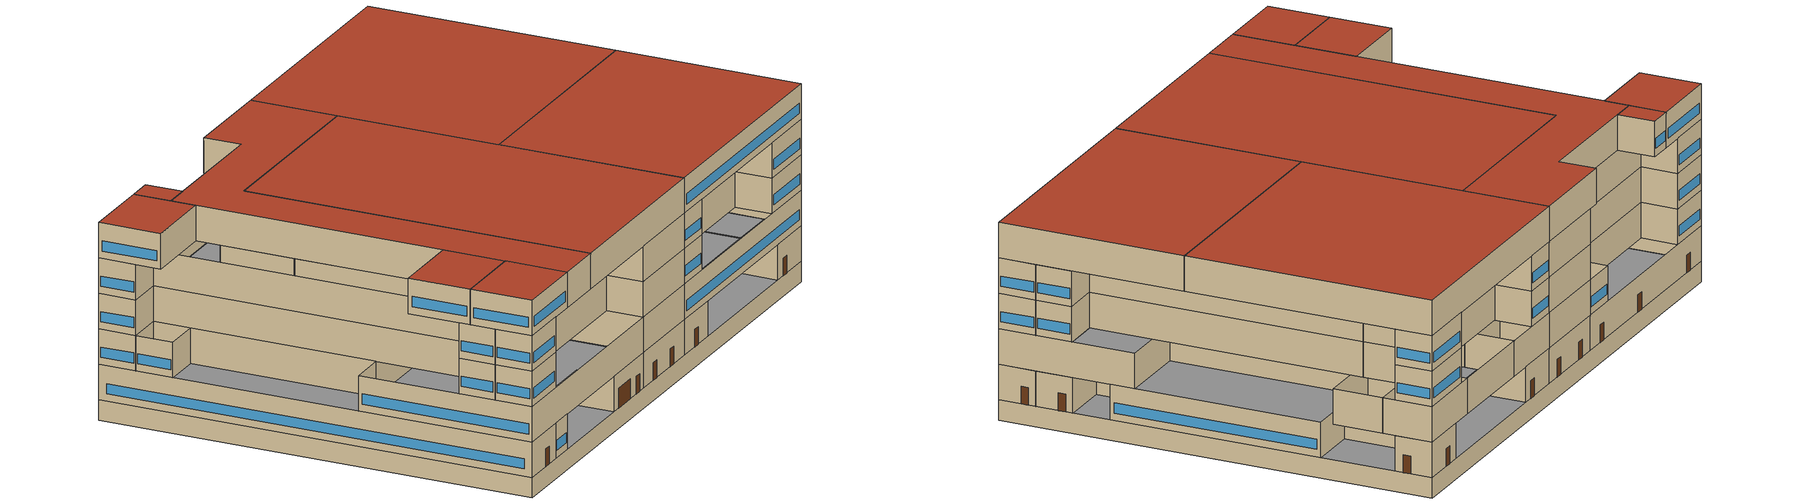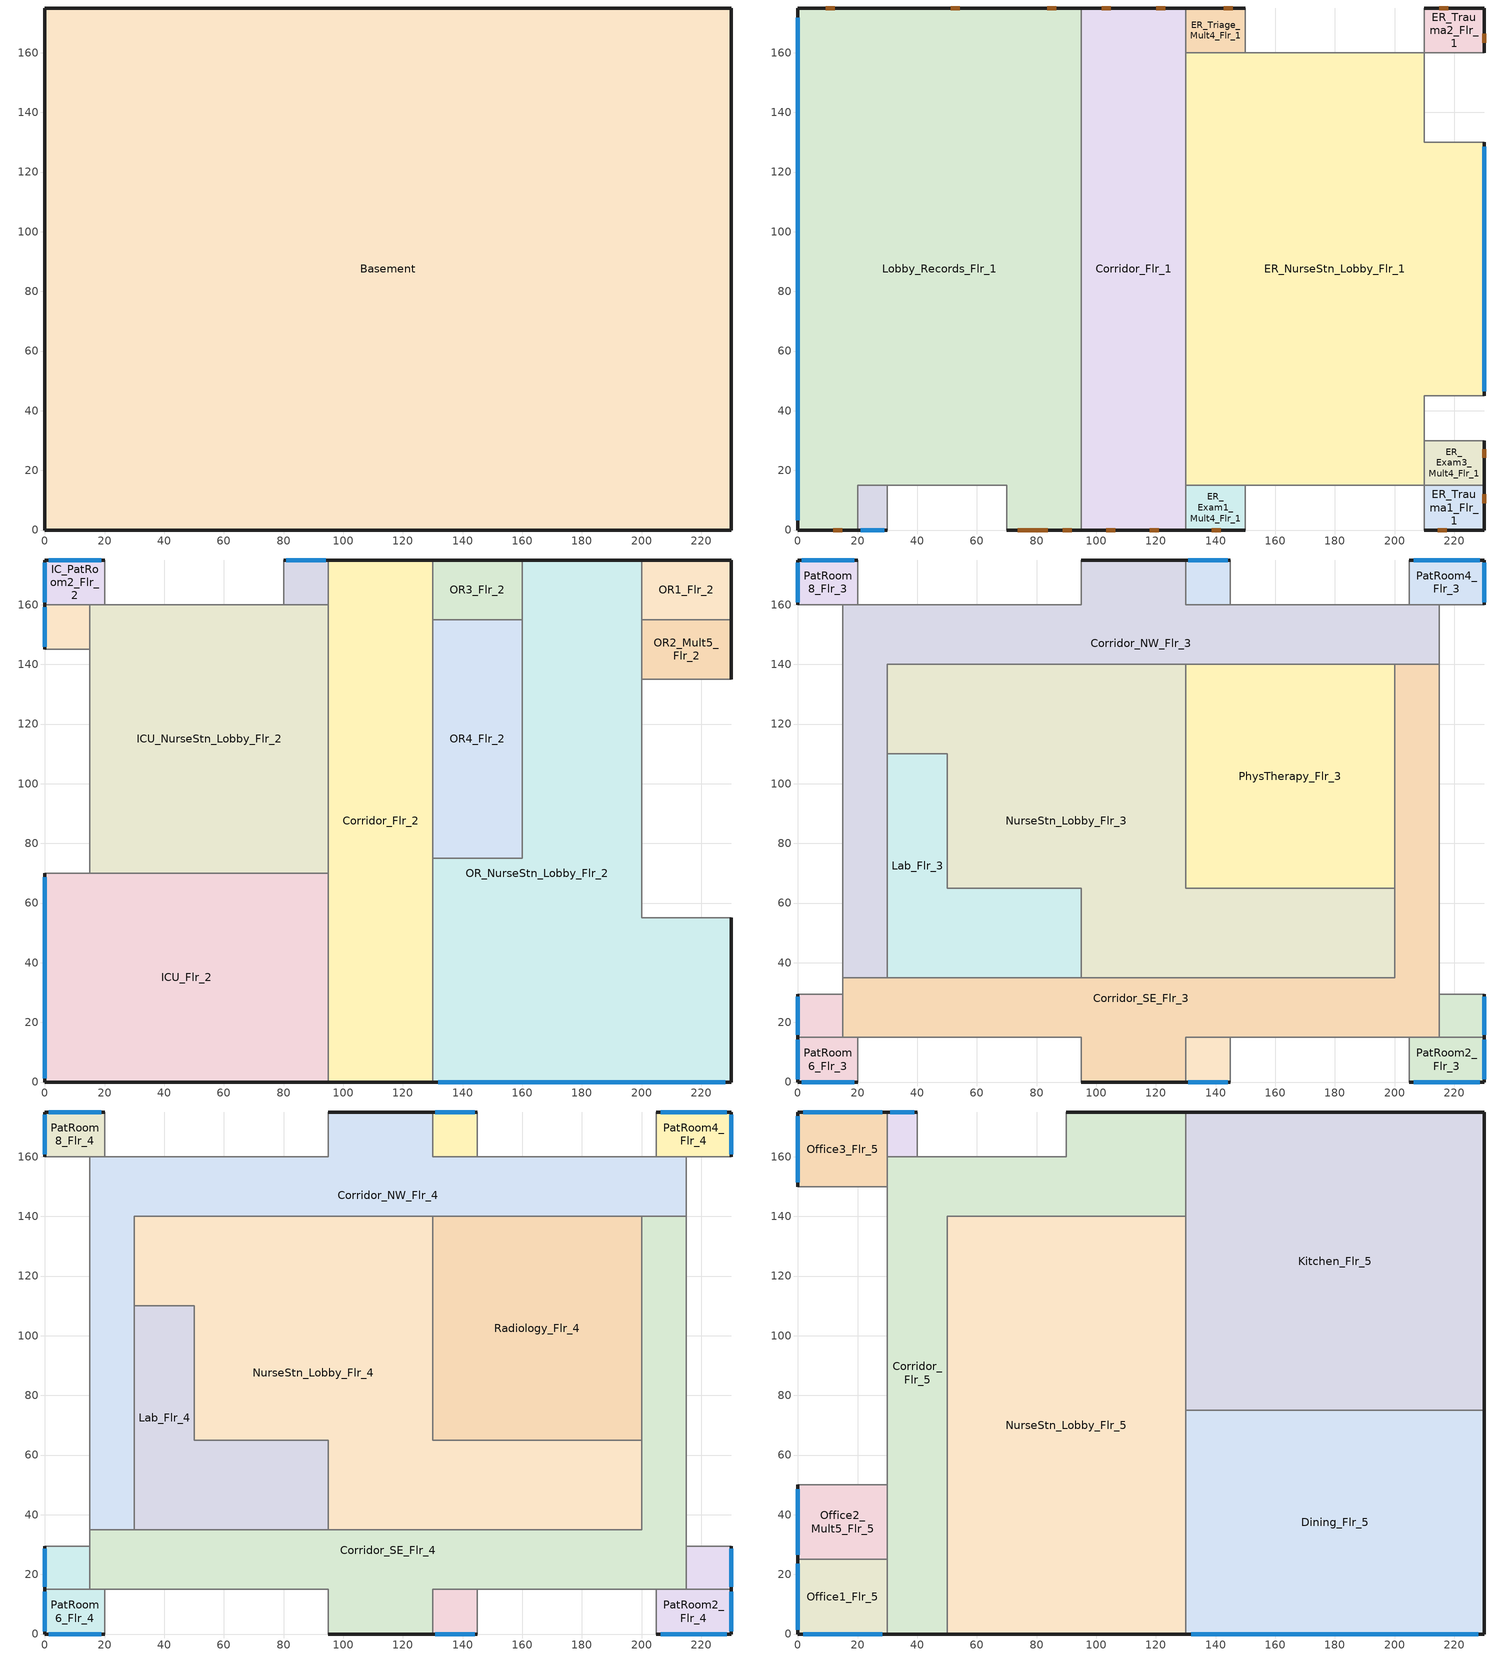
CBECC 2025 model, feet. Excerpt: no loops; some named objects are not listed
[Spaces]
Basement
 floor ground (Base_CZ12-SlabOnOrBelowGradeF073): 230,175 230,0 0,0 0,175 z-8
 wall ground (Base_CZ12-BelowGradeWallC114): 230,0 230,175 0,175 0,0 230,0 z-8:0
Lobby_Records_Flr_1
 floor inside (NACM_Interior Floor): 95,175 95,0 70.02,0 70.02,15 20,15 20,0 0,0 0,175 z0
 wall outside (Base_CZ12-NonresMetalFrameWallU055): 70.02,0 95,0 / 95,175 0,175 0,0 20,0 z0:14
 wall inside (NACM_Interior Wall): 20,0 20,15 70.02,15 70.02,0 z0:14
 wall to Corridor_Flr_1 (Air Wall): 95,0 95,50 95,175 z0:14
 window (Base_AllCZ_FixedWindowU34): 0,171.72 0,3.28 z3:7
 door (Swinging Door_con): 11.76,0 14.76,0 / 88.76,0 91.76,0 / 86.53,175 83.53,175 / 54.16,175 51.16,175 / 12.32,175 9.32,175 z0:7
 door (Overhead Door_con): 73.76,0 83.76,0 z0:8
ER_Trauma1_Flr_1
 floor inside (NACM_Interior Floor): 230,15 230,0 210,0 210,15 z0
 wall outside (Base_CZ12-NonresMetalFrameWallU055): 210,0 230,0 230,15 z0:14
 wall inside (NACM_Interior Wall): 230,15 210,15 210,0 z0:14
 door (Swinging Door_con): 230,9.05 230,12.05 / 214.5,0 217.5,0 z0:7
ER_Trauma2_Flr_1
 floor inside (NACM_Interior Floor): 230,175 230,160 210,160 210,175 z0
 wall outside (Base_CZ12-NonresMetalFrameWallU055): 230,160 230,175 210,175 z0:14
 wall inside (NACM_Interior Wall): 210,175 210,160 230,160 z0:14
 door (Swinging Door_con): 230,163.34 230,166.34 / 217.96,175 214.96,175 z0:7
Corridor_Flr_1
 floor inside (NACM_Interior Floor): 130,175 130,0 95,0 95,175 z0
 wall outside (Base_CZ12-NonresMetalFrameWallU055): 130,175 95,175 / 95,0 130,0 z0:14
 wall inside (NACM_Interior Wall): 130,0 130,175 z0:14
 door (Swinging Door_con): 123.13,175 120.13,175 / 104.87,175 101.87,175 / 103.33,0 106.33,0 / 117.96,0 120.96,0 z0:7
ER_NurseStn_Lobby_Flr_1
 floor inside (NACM_Interior Floor): 210,160 210,130 230,130 230,45 210,45 210,15 130,15 130,160 z0
 wall outside (Base_CZ12-NonresMetalFrameWallU055): 230,45 230,130 z0:14
 wall inside (NACM_Interior Wall): 230,130 210,130 210,160 130,160 130,15 210,15 210,45 230,45 z0:14
 window (Base_AllCZ_FixedWindowU34): 230,46.59 230,128.41 z3:7
ER_Exam1_Mult4_Flr_1
 floor inside (NACM_Interior Floor): 150,15 150,0 130,0 130,15 z0
 wall outside (Base_CZ12-NonresMetalFrameWallU055): 130,0 150,0 z0:14
 wall inside (NACM_Interior Wall): 150,0 150,15 130,15 130,0 z0:14
 door (Swinging Door_con): 138.74,0 141.74,0 z0:7
ER_Exam3_Mult4_Flr_1
 floor inside (NACM_Interior Floor): 230,30 230,15 210,15 210,30 z0
 wall outside (Base_CZ12-NonresMetalFrameWallU055): 230,15 230,30 z0:14
 wall inside (NACM_Interior Wall): 230,30 210,30 210,15 230,15 z0:14
 door (Swinging Door_con): 230,24.14 230,27.14 z0:7
ER_Triage_Mult4_Flr_1
 floor inside (NACM_Interior Floor): 150,175 150,160 130,160 130,175 z0
 wall outside (Base_CZ12-NonresMetalFrameWallU055): 150,175 130,175 z0:14
 wall inside (NACM_Interior Wall): 130,175 130,160 150,160 150,175 z0:14
 door (Swinging Door_con): 145.82,175 142.82,175 z0:7
Office1_Mult5_Flr_1
 floor inside (NACM_Interior Floor): 30,15 30,0 20,0 20,15 z0
 wall outside (Base_CZ12-NonresMetalFrameWallU055): 20,0 30,0 z0:14
 wall inside (NACM_Interior Wall): 30,0 30,15 20,15 20,0 z0:14
 window (Base_AllCZ_FixedWindowU34): 21.01,0 28.99,0 z3:7
OR1_Flr_2
 floor inside (NACM_Interior Floor): 230,175 230,155 200,155 200,175 z14
 wall outside (Base_CZ12-NonresMetalFrameWallU055): 230,155 230,175 200,175 z14:28.01
 wall inside (NACM_Interior Wall): 200,155 230,155 z14:28.01
 wall to OR_NurseStn_Lobby_Flr_2 (NACM_Interior Wall): 200,175 200,155 z14:28.01
OR3_Flr_2
 floor inside (NACM_Interior Floor): 160,175 160,155 130,155 130,175 z14
 wall outside (Base_CZ12-NonresMetalFrameWallU055): 160,175 130,175 z14:28.01
 wall to OR4_Flr_2 (NACM_Interior Wall): 160,155 130,155 z14:28.01
 wall to Corridor_Flr_2 (NACM_Interior Wall): 130,175 130,155 z14:28.01
 wall to OR_NurseStn_Lobby_Flr_2 (NACM_Interior Wall): 160,155 160,175 z14:28.01
OR4_Flr_2
 floor inside (NACM_Interior Floor): 160,155 160,75 130,75 130,155 z14
 wall to Corridor_Flr_2 (NACM_Interior Wall): 130,155 130,75 z14:28.01
 wall to OR_NurseStn_Lobby_Flr_2 (NACM_Interior Wall): 130,75 160,75 160,155 z14:28.01
ICU_Flr_2
 floor inside (NACM_Interior Floor): 95,70.02 95,0 0,0 0,70.02 z14
 wall outside (Base_CZ12-NonresMetalFrameWallU055): 0,70.02 0,0 95,0 z14:28.01
 wall inside (NACM_Interior Wall): 15,70.02 0,70.02 z14:28.01
 wall to Corridor_Flr_2 (NACM_Interior Wall): 95,0 95,70.02 z14:28.01
 wall to ICU_NurseStn_Lobby_Flr_2 (NACM_Interior Wall): 95,70.02 15,70.02 z14:28.01
 window (Base_AllCZ_FixedWindowU34): 0,68.69 0,1.31 z17:21
IC_PatRoom2_Flr_2
 floor inside (NACM_Interior Floor): 20,175 20,160 0,160 0,175 z14
 wall outside (Base_CZ12-NonresMetalFrameWallU055): 20,175 0,175 0,160 z14:28.01
 wall inside (NACM_Interior Wall): 0,160 20,160 20,175 z14:28.01
 window (Base_AllCZ_FixedWindowU34): 18.8,175 1.2,175 / 0,174.1 0,160.9 z17:21
Corridor_Flr_2
 floor inside (NACM_Interior Floor): 130,175 130,0 95,0 95,175 z14
 wall outside (Base_CZ12-NonresMetalFrameWallU055): 130,175 95,175 / 95,0 130,0 z14:28.01
 wall to OR_NurseStn_Lobby_Flr_2 (Air Wall): 130,0 130,75 z14:28.01
 wall inside (NACM_Interior Wall): 95,175 95,160 z14:28.01
 wall to ICU_NurseStn_Lobby_Flr_2 (Air Wall): 95,160 95,70.02 z14:28.01
OR_NurseStn_Lobby_Flr_2
 floor inside (NACM_Interior Floor): 200,175 200,55 230,55 230,0 130,0 130,75 160,75 160,175 z14
 wall outside (Base_CZ12-NonresMetalFrameWallU055): 200,175 160,175 / 130,0 230,0 230,55 z14:28.01
 wall inside (NACM_Interior Wall): 230,55 200,55 200,155 z14:28.01
 window (Base_AllCZ_FixedWindowU34): 131.87,0 228.13,0 z17:21
ICU_NurseStn_Lobby_Flr_2
 floor inside (NACM_Interior Floor): 95,160 95,70.02 15,70.02 15,160 z14
 wall inside (NACM_Interior Wall): 95,160 15,160 15,70.02 z14:28.01
OR2_Mult5_Flr_2
 floor inside (NACM_Interior Floor): 230,155 230,135 200,135 200,155 z14
 wall outside (Base_CZ12-NonresMetalFrameWallU055): 230,135 230,155 z14:28.01
 wall inside (NACM_Interior Wall): 230,155 200,155 200,135 230,135 z14:28.01
IC_PatRoom1_Mult5_Flr_2
 floor inside (NACM_Interior Floor): 95,175 95,160 80,160 80,175 z14
 wall outside (Base_CZ12-NonresMetalFrameWallU055): 95,175 80,175 z14:28.01
 wall inside (NACM_Interior Wall): 80,175 80,160 95,160 95,175 z14:28.01
 window (Base_AllCZ_FixedWindowU34): 94.1,175 80.9,175 z17:21
IC_PatRoom3_Mult6_Flr_2
 floor inside (NACM_Interior Floor): 15,160 15,145 0,145 0,160 z14
 wall outside (Base_CZ12-NonresMetalFrameWallU055): 0,160 0,145 z14:28.01
 wall inside (NACM_Interior Wall): 0,145 15,145 15,160 0,160 z14:28.01
 window (Base_AllCZ_FixedWindowU34): 0,159.1 0,145.9 z17:21
PatRoom2_Flr_3
 floor inside (NACM_Interior Floor): 230,15 230,0 205,0 205,15 z28.01
 wall outside (Base_CZ12-NonresMetalFrameWallU055): 205,0 230,0 230,15 z28.01:42.01
 wall inside (NACM_Interior Wall): 230,15 205,15 205,0 z28.01:42.01
 window (Base_AllCZ_FixedWindowU34): 230,0.9 230,14.1 / 206.5,0 228.5,0 z31:35
PatRoom4_Flr_3
 floor inside (NACM_Interior Floor): 230,175 230,160 205,160 205,175 z28.01
 wall outside (Base_CZ12-NonresMetalFrameWallU055): 230,160 230,175 205,175 z28.01:42.01
 wall inside (NACM_Interior Wall): 205,175 205,160 230,160 z28.01:42.01
 window (Base_AllCZ_FixedWindowU34): 230,160.9 230,174.1 / 228.5,175 206.5,175 z31:35
PatRoom6_Flr_3
 floor inside (NACM_Interior Floor): 20,15 20,0 0,0 0,15 z28.01
 wall outside (Base_CZ12-NonresMetalFrameWallU055): 0,15 0,0 20,0 z28.01:42.01
 wall inside (NACM_Interior Wall): 20,0 20,15 0,15 z28.01:42.01
 window (Base_AllCZ_FixedWindowU34): 1.2,0 18.8,0 / 0,14.1 0,0.9 z31:35
PatRoom8_Flr_3
 floor inside (NACM_Interior Floor): 20,175 20,160 0,160 0,175 z28.01
 wall outside (Base_CZ12-NonresMetalFrameWallU055): 20,175 0,175 0,160 z28.01:42.01
 wall inside (NACM_Interior Wall): 0,160 20,160 20,175 z28.01:42.01
 window (Base_AllCZ_FixedWindowU34): 18.8,175 1.2,175 / 0,174.1 0,160.9 z31:35
PhysTherapy_Flr_3
 floor inside (NACM_Interior Floor): 200,140 200,65 130,65 130,140 z28.01
 wall to Corridor_NW_Flr_3 (NACM_Interior Wall): 200,140 130,140 z28.01:42.01
 wall to Corridor_SE_Flr_3 (NACM_Interior Wall): 200,65 200,140 z28.01:42.01
 wall to NurseStn_Lobby_Flr_3 (NACM_Interior Wall): 130,140 130,65 200,65 z28.01:42.01
Lab_Flr_3
 floor inside (NACM_Interior Floor): 50,110 50,65 95,65 95,35 30,35 30,110 z28.01
 wall to NurseStn_Lobby_Flr_3 (NACM_Interior Wall): 95,35 95,65 50,65 50,110 30,110 z28.01:42.01
 wall to Corridor_SE_Flr_3 (NACM_Interior Wall): 30,35 95,35 z28.01:42.01
 wall to Corridor_NW_Flr_3 (NACM_Interior Wall): 30,110.18 30,35 z28.01:42.01
NurseStn_Lobby_Flr_3
 floor inside (NACM_Interior Floor): 130,140 130,65 200,65 200,35 95,35 95,65 50,65 50,110 30,110 30,140 z28.01
 wall to Corridor_NW_Flr_3 (Air Wall): 130,140 30,140 30,110.18 z28.01:42.01
 wall to Corridor_SE_Flr_3 (Air Wall): 95,35 200,35 200,65 z28.01:42.01
Corridor_SE_Flr_3
 floor inside (NACM_Interior Floor): 215,140 215,15 130,15 130,0 95,0 95,15 15,15 15,35 200,35 200,140 z28.01
 wall outside (Base_CZ12-NonresMetalFrameWallU055): 95,0 130,0 z28.01:42.01
 wall to Corridor_NW_Flr_3 (Air Wall): 215,140 200,140 / 30,35 15,35 z28.01:42.01
 wall inside (NACM_Interior Wall): 130,0 130,15 215,15 215,140 / 15,35 15,15 95,15 95,0 z28.01:42.01
Corridor_NW_Flr_3
 floor inside (NACM_Interior Floor): 130,175 130,160 215,160 215,140 30,140 30,35 15,35 15,160 95,160 95,175 z28.01
 wall outside (Base_CZ12-NonresMetalFrameWallU055): 130,175 95,175 z28.01:42.01
 wall inside (NACM_Interior Wall): 95,175 95,160 15,160 15,35 / 215,140 215,160 130,160 130,175 z28.01:42.01
PatRoom1_Mult10_Flr_3
 floor inside (NACM_Interior Floor): 145,15 145,0 130,0 130,15 z28.01
 wall outside (Base_CZ12-NonresMetalFrameWallU055): 130,0 145,0 z28.01:42.01
 wall inside (NACM_Interior Wall): 145,0 145,15 130,15 130,0 z28.01:42.01
 window (Base_AllCZ_FixedWindowU34): 130.9,0 144.1,0 z31:35
PatRoom3_Mult10_Flr_3
 floor inside (NACM_Interior Floor): 230,29.5 230,15 215,15 215,29.5 z28.01
 wall outside (Base_CZ12-NonresMetalFrameWallU055): 230,15 230,29.5 z28.01:42.01
 wall inside (NACM_Interior Wall): 230,29.5 215,29.5 215,15 230,15 z28.01:42.01
 window (Base_AllCZ_FixedWindowU34): 230,15.87 230,28.63 z31:35
PatRoom5_Mult10_Flr_3
 floor inside (NACM_Interior Floor): 145,175 145,160 130,160 130,175 z28.01
 wall outside (Base_CZ12-NonresMetalFrameWallU055): 145,175 130,175 z28.01:42.01
 wall inside (NACM_Interior Wall): 130,175 130,160 145,160 145,175 z28.01:42.01
 window (Base_AllCZ_FixedWindowU34): 144.1,175 130.9,175 z31:35
PatRoom7_Mult10_Flr_3
 floor inside (NACM_Interior Floor): 15,29.5 15,15 0,15 0,29.5 z28.01
 wall outside (Base_CZ12-NonresMetalFrameWallU055): 0,29.5 0,15 z28.01:42.01
 wall inside (NACM_Interior Wall): 0,15 15,15 15,29.5 0,29.5 z28.01:42.01
 window (Base_AllCZ_FixedWindowU34): 0,28.63 0,15.87 z31:35
PatRoom2_Flr_4
 floor inside (NACM_Interior Floor): 230,15 230,0 205,0 205,15 z42.01
 wall outside (Base_CZ12-NonresMetalFrameWallU055): 205,0 230,0 230,15 z42.01:56.01
 wall inside (NACM_Interior Wall): 230,15 205,15 205,0 z42.01:56.01
 window (Base_AllCZ_FixedWindowU34): 230,0.9 230,14.1 / 206.5,0 228.5,0 z45:49
PatRoom4_Flr_4
 floor inside (NACM_Interior Floor): 230,175 230,160 205,160 205,175 z42.01
 wall outside (Base_CZ12-NonresMetalFrameWallU055): 230,160 230,175 205,175 z42.01:56.01
 wall inside (NACM_Interior Wall): 205,175 205,160 230,160 z42.01:56.01
 window (Base_AllCZ_FixedWindowU34): 230,160.9 230,174.1 / 228.5,175 206.5,175 z45:49
PatRoom6_Flr_4
 floor inside (NACM_Interior Floor): 20,15 20,0 0,0 0,15 z42.01
 wall outside (Base_CZ12-NonresMetalFrameWallU055): 0,15 0,0 20,0 z42.01:56.01
 wall inside (NACM_Interior Wall): 20,0 20,15 0,15 z42.01:56.01
 window (Base_AllCZ_FixedWindowU34): 1.2,0 18.8,0 / 0,14.1 0,0.9 z45:49
PatRoom8_Flr_4
 floor inside (NACM_Interior Floor): 20,175 20,160 0,160 0,175 z42.01
 wall outside (Base_CZ12-NonresMetalFrameWallU055): 20,175 0,175 0,160 z42.01:56.01
 wall inside (NACM_Interior Wall): 0,160 20,160 20,175 z42.01:56.01
 window (Base_AllCZ_FixedWindowU34): 18.8,175 1.2,175 / 0,174.1 0,160.9 z45:49
Radiology_Flr_4
 floor inside (NACM_Interior Floor): 200,140 200,65 130,65 130,140 z42.01
 wall to Corridor_NW_Flr_4 (NACM_Interior Wall): 200,140 130,140 z42.01:56.01
 wall to Corridor_SE_Flr_4 (NACM_Interior Wall): 200,65 200,140 z42.01:56.01
 wall to NurseStn_Lobby_Flr_4 (NACM_Interior Wall): 130,140 130,65 200,65 z42.01:56.01
Lab_Flr_4
 floor inside (NACM_Interior Floor): 50,110 50,65 95,65 95,35 30,35 30,110 z42.01
 wall to NurseStn_Lobby_Flr_4 (NACM_Interior Wall): 95,35 95,65 50,65 50,110 30,110 z42.01:56.01
 wall to Corridor_SE_Flr_4 (NACM_Interior Wall): 30,35 95,35 z42.01:56.01
 wall to Corridor_NW_Flr_4 (NACM_Interior Wall): 30,110.18 30,35 z42.01:56.01
NurseStn_Lobby_Flr_4
 floor inside (NACM_Interior Floor): 130,140 130,65 200,65 200,35 95,35 95,65 50,65 50,110 30,110 30,140 z42.01
 wall to Corridor_NW_Flr_4 (Air Wall): 130,140 30,140 30,110.18 z42.01:56.01
 wall to Corridor_SE_Flr_4 (Air Wall): 95,35 200,35 200,65 z42.01:56.01
Corridor_SE_Flr_4
 floor inside (NACM_Interior Floor): 215,140 215,15 130,15 130,0 95,0 95,15 15,15 15,35 200,35 200,140 z42.01
 wall outside (Base_CZ12-NonresMetalFrameWallU055): 95,0 130,0 z42.01:56.01
 wall to Corridor_NW_Flr_4 (Air Wall): 215,140 200,140 / 30,35 15,35 z42.01:56.01
 wall inside (NACM_Interior Wall): 130,0 130,15 215,15 215,140 / 15,35 15,15 95,15 95,0 z42.01:56.01
Corridor_NW_Flr_4
 floor inside (NACM_Interior Floor): 130,175 130,160 215,160 215,140 30,140 30,35 15,35 15,160 95,160 95,175 z42.01
 wall outside (Base_CZ12-NonresMetalFrameWallU055): 130,175 95,175 z42.01:56.01
 wall inside (NACM_Interior Wall): 95,175 95,160 15,160 15,35 / 215,140 215,160 130,160 130,175 z42.01:56.01
PatRoom1_Mult10_Flr_4
 floor inside (NACM_Interior Floor): 145,15 145,0 130,0 130,15 z42.01
 wall outside (Base_CZ12-NonresMetalFrameWallU055): 130,0 145,0 z42.01:56.01
 wall inside (NACM_Interior Wall): 145,0 145,15 130,15 130,0 z42.01:56.01
 window (Base_AllCZ_FixedWindowU34): 130.9,0 144.1,0 z45:49
PatRoom3_Mult10_Flr_4
 floor inside (NACM_Interior Floor): 230,29.5 230,15 215,15 215,29.5 z42.01
 wall outside (Base_CZ12-NonresMetalFrameWallU055): 230,15 230,29.5 z42.01:56.01
 wall inside (NACM_Interior Wall): 230,29.5 215,29.5 215,15 230,15 z42.01:56.01
 window (Base_AllCZ_FixedWindowU34): 230,15.87 230,28.63 z45:49
PatRoom5_Mult10_Flr_4
 floor inside (NACM_Interior Floor): 145,175 145,160 130,160 130,175 z42.01
 wall outside (Base_CZ12-NonresMetalFrameWallU055): 145,175 130,175 z42.01:56.01
 wall inside (NACM_Interior Wall): 130,175 130,160 145,160 145,175 z42.01:56.01
 window (Base_AllCZ_FixedWindowU34): 144.1,175 130.9,175 z45:49
PatRoom7_Mult10_Flr_4
 floor inside (NACM_Interior Floor): 15,29.5 15,15 0,15 0,29.5 z42.01
 wall outside (Base_CZ12-NonresMetalFrameWallU055): 0,29.5 0,15 z42.01:56.01
 wall inside (NACM_Interior Wall): 0,15 15,15 15,29.5 0,29.5 z42.01:56.01
 window (Base_AllCZ_FixedWindowU34): 0,28.63 0,15.87 z45:49
Office1_Flr_5
 floor inside (NACM_Interior Floor): 30,25.01 30,0 0,0 0,25.01 z56.01
 wall outside (Base_CZ12-NonresMetalFrameWallU055): 0,25.01 0,0 30,0 z56.01:70.02
 wall inside (NACM_Interior Wall): 30,0 30,25.01 0,25.01 z56.01:70.02
 window (Base_AllCZ_FixedWindowU34): 1.8,0 28.2,0 / 0,23.5 0,1.5 z59:63
 roof outside (Base_CZ12-FlatNonresWoodFramingAndOtherRoofU034): 30,0 30,25.01 0,25.01 0,0 z70.02
Office3_Flr_5
 floor inside (NACM_Interior Floor): 30,175 30,150 0,150 0,175 z56.01
 wall outside (Base_CZ12-NonresMetalFrameWallU055): 30,175 0,175 0,150 z56.01:70.02
 wall inside (NACM_Interior Wall): 0,150 30,150 30,175 z56.01:70.02
 window (Base_AllCZ_FixedWindowU34): 28.2,175 1.8,175 / 0,173.5 0,151.5 z59:63
 roof outside (Base_CZ12-FlatNonresWoodFramingAndOtherRoofU034): 30,150 30,175 0,175 0,150 z70.02
Kitchen_Flr_5
 floor inside (NACM_Interior Floor): 230,175 230,75 130,75 130,175 z56.01
 wall outside (Base_CZ12-NonresMetalFrameWallU055): 230,75 230,175 130,175 z56.01:70.02
 wall to NurseStn_Lobby_Flr_5 (NACM_Interior Wall): 130,140 130,75 z56.01:70.02
 wall to Corridor_Flr_5 (NACM_Interior Wall): 130,175 130,140 z56.01:70.02
 wall to Dining_Flr_5 (NACM_Interior Wall): 130,75 230,75 z56.01:70.02
 roof outside (Base_CZ12-FlatNonresWoodFramingAndOtherRoofU034): 230,75 230,175 130,175 130,75 z70.02
NurseStn_Lobby_Flr_5
 floor inside (NACM_Interior Floor): 130,140 130,0 50,0 50,140 z56.01
 wall outside (Base_CZ12-NonresMetalFrameWallU055): 50,0 130,0 z56.01:70.02
 wall to Dining_Flr_5 (NACM_Interior Wall): 130,0 130,75 z56.01:70.02
 wall to Corridor_Flr_5 (NACM_Interior Wall): 50,140 50,0 z56.01:70.02
 wall to Corridor_Flr_5 (Air Wall): 130,140 50,140 z56.01:70.02
 roof outside (Base_CZ12-FlatNonresWoodFramingAndOtherRoofU034): 130,0 130,140 50,140 50,0 z70.02
Corridor_Flr_5
 floor inside (NACM_Interior Floor): 130,175 130,140 50,140 50,0 30,0 30,160 90,160 90,175 z56.01
 wall outside (Base_CZ12-NonresMetalFrameWallU055): 130,175 90,175 / 30,0 50,0 z56.01:70.02
 wall inside (NACM_Interior Wall): 90,175 90,160 30,160 30,0 z56.01:70.02
 roof outside (Base_CZ12-FlatNonresWoodFramingAndOtherRoofU034): 50,0 50,140 130,140 130,175 90,175 90,160 30,160 30,0 z70.02
Dining_Flr_5
 floor inside (NACM_Interior Floor): 230,75 230,0 130,0 130,75 z56.01
 wall outside (Base_CZ12-NonresMetalFrameWallU055): 130,0 230,0 230,75 z56.01:70.02
 window (Base_AllCZ_FixedWindowU34): 131.87,0 228.13,0 z59:63
 roof outside (Base_CZ12-FlatNonresWoodFramingAndOtherRoofU034): 230,0 230,75 130,75 130,0 z70.02
Office2_Mult5_Flr_5
 floor inside (NACM_Interior Floor): 30,50 30,25 0,25 0,50 z56.01
 wall outside (Base_CZ12-NonresMetalFrameWallU055): 0,50 0,25.01 z56.01:70.02
 wall inside (NACM_Interior Wall): 0,25.01 30,25.01 30,50 0,50 z56.01:70.02
 window (Base_AllCZ_FixedWindowU34): 0,48.5 0,26.5 z59:63
 roof outside (Base_CZ12-FlatNonresWoodFramingAndOtherRoofU034): 30,25 30,50 0,50 0,25 z70.02
Office4_Mult6_Flr_5
 floor inside (NACM_Interior Floor): 40,175 40,160 30,160 30,175 z56.01
 wall outside (Base_CZ12-NonresMetalFrameWallU055): 40,175 30,175 z56.01:70.02
 wall inside (NACM_Interior Wall): 30,175 30,160 40,160 40,175 z56.01:70.02
 window (Base_AllCZ_FixedWindowU34): 38.99,175 31.01,175 z59:63
 roof outside (Base_CZ12-FlatNonresWoodFramingAndOtherRoofU034): 40,160 40,175 30,175 30,160 z70.02
[Proj]
T24 Prototype Hospital: CliZn=ClimateZone12; ZipCode=95814; QuickAnalysis=0; SolAccessRfArea=0; ReducedPVReq=1; DisableMandUFacChecks=1; DisableMandOccSensorCtrl=1; FacilityType=Healthcare Facility; VentStdDesc=OSHPD/Title 24; AirBarrier=Air barrier - not verified
[Bldg]
Hospital: Is24Hr=1; BldgAz=0
[Mat]
Name | CodeCat | CodeItem
Air - Vertical | Air | Air - Wall - 1/2 in.
Concrete - 140 lb/ft3 - 6 in. | Concrete | Concrete - 140 lb/ft3 - 6 in.
Concrete - Solid Grout - 115 lb/ft3 - 8 in. | Masonry Units Solid | Concrete - Solid Grout - 115 lb/ft3 - 8 in.
Stucco - 7/8 in. | Plastering Materials | Stucco - 7/8 in.
Compliance Insulation R14.60 | Insulation Board | Compliance Insulation R14.60
Compliance Insulation R1.41 | Insulation Board | Compliance Insulation R1.41
Compliance Insulation R0.02 | Insulation Board | Compliance Insulation R0.02
Air - Metal Wall Framing - 16 or 24 in. OC | Air | Air - Metal Wall Framing - 16 or 24 in. OC
Gypsum Board - 1/2 in. | Bldg Board and Siding | Gypsum Board - 1/2 in.
Gypsum Board - 5/8 in. | Bldg Board and Siding | Gypsum Board - 5/8 in.
Metal Standing Seam - 1/16 in. | Roofing | Metal Standing Seam - 1/16 in.
Compliance Insulation R28.63 | Insulation Board | Compliance Insulation R28.63
Metal Deck - 1/16 in. | Bldg Board and Siding | Metal Deck - 1/16 in.
Concrete - 140 lb/ft3 - 4 in. | Concrete | Concrete - 140 lb/ft3 - 4 in.
Carpet - 3/4 in. | Finish Materials | Carpet - 3/4 in.
[ConsAssm]
Air Wall: CompatibleSurfType=InteriorWall; MatRef[1]=Air - Vertical
Base_CZ12-SlabOnOrBelowGradeF073: CompatibleSurfType=UndergroundFloor; MatRef[1]=Concrete - 140 lb/ft3 - 6 in.; SlabType=UnheatedSlabOnGrade
Base_CZ12-BelowGradeWallC114: CompatibleSurfType=UndergroundWall; MatRef[1]=Concrete - Solid Grout - 115 lb/ft3 - 8 in.
Base_CZ12-NonresMetalFrameWallU055: CompatibleSurfType=ExteriorWall; MatRef[1]=Stucco - 7/8 in.; MatRef[2]=Compliance Insulation R14.60; MatRef[3]=Compliance Insulation R1.41; MatRef[4]=Compliance Insulation R0.02; MatRef[5]=Compliance Insulation R0.02; MatRef[6]=Air - Metal Wall Framing - 16 or 24 in. OC; MatRef[7]=Gypsum Board - 1/2 in.
NACM_Interior Wall: CompatibleSurfType=InteriorWall; MatRef[1]=Gypsum Board - 5/8 in.; MatRef[2]=Air - Metal Wall Framing - 16 or 24 in. OC; MatRef[3]=Gypsum Board - 5/8 in.
Base_CZ12-FlatNonresWoodFramingAndOtherRoofU034: CompatibleSurfType=Roof; MatRef[1]=Metal Standing Seam - 1/16 in.; MatRef[2]=Compliance Insulation R28.63; CRRCInitialRefl=0.63; CRRCAgedRefl=0.63; CRRCInitialEmit=0.75; CRRCAgedEmit=0.75; CRRCProdID=XXXX-XXXX
NACM_Interior Floor: CompatibleSurfType=InteriorFloor; MatRef[1]=Metal Deck - 1/16 in.; MatRef[2]=Concrete - 140 lb/ft3 - 4 in.; MatRef[3]=Carpet - 3/4 in.
[DrCons] CertificationMthd=NFRCRated
Name | UFactor | Open
Overhead Door_con | 0.7 | NonSwinging
Swinging Door_con | 1.16 | Swinging
[FenCons]
Base_AllCZ_FixedWindowU34: FenType=VerticalFenestration; FenProdType=FixedWindow; AssmContext=Manufactured; CertificationMthd=NFRCRated; SHGC=0.22; UFactor=0.34; VT=0.42
[ThrmlZn]
Name | VentSpecMthd | ExhSysRef
Basement Thermal Zone; Corridor_Flr_1 Thermal Zone; Corridor_Flr_2 Thermal Zone; Corridor_Flr_5 Thermal Zone; Corridor_NW_Flr_3 Thermal Zone; Corridor_NW_Flr_4 Thermal Zone; Corridor_SE_Flr_3 Thermal Zone; Corridor_SE_Flr_4 Thermal Zone; Dining_Flr_5 Thermal Zone; ER_Exam1_Mult4_Flr_1 Thermal Zone; ER_Exam3_Mult4_Flr_1 Thermal Zone; ER_NurseStn_Lobby_Flr_1 Thermal Zone; ICU_Flr_2 Thermal Zone; ICU_NurseStn_Lobby_Flr_2 Thermal Zone; IC_PatRoom1_Mult5_Flr_2 Thermal Zone; IC_PatRoom2_Flr_2 Thermal Zone; IC_PatRoom3_Mult6_Flr_2 Thermal Zone; Lobby_Records_Flr_1 Thermal Zone; NurseStn_Lobby_Flr_5 Thermal Zone; Office1_Flr_5 Thermal Zone; Office1_Mult5_Flr_1 Thermal Zone; Office2_Mult5_Flr_5 Thermal Zone; Office3_Flr_5 Thermal Zone; Office4_Mult6_Flr_5 Thermal Zone; PatRoom1_Mult10_Flr_3 Thermal Zone; PatRoom1_Mult10_Flr_4 Thermal Zone; PatRoom2_Flr_3 Thermal Zone; PatRoom2_Flr_4 Thermal Zone; PatRoom3_Mult10_Flr_3 Thermal Zone; PatRoom3_Mult10_Flr_4 Thermal Zone; PatRoom4_Flr_3 Thermal Zone; PatRoom4_Flr_4 Thermal Zone; PatRoom5_Mult10_Flr_3 Thermal Zone; PatRoom5_Mult10_Flr_4 Thermal Zone; PatRoom6_Flr_3 Thermal Zone; PatRoom6_Flr_4 Thermal Zone; PatRoom7_Mult10_Flr_3 Thermal Zone; PatRoom7_Mult10_Flr_4 Thermal Zone; PatRoom8_Flr_3 Thermal Zone; PatRoom8_Flr_4 Thermal Zone; Radiology_Flr_4 Thermal Zone
ER_Trauma1_Flr_1 Thermal Zone; ER_Trauma2_Flr_1 Thermal Zone; OR1_Flr_2 Thermal Zone; OR2_Mult5_Flr_2 Thermal Zone; OR3_Flr_2 Thermal Zone; OR4_Flr_2 Thermal Zone; OR_NurseStn_Lobby_Flr_2 Thermal Zone | Sum
ER_Triage_Mult4_Flr_1 Thermal Zone | Sum | ER_Triage_Mult4_Flr_1 Sup Exh + Neg Press
Kitchen_Flr_5 Thermal Zone |  | Kitchen_Flr_5 Exhaust
Lab_Flr_3 Thermal Zone | Sum | Lab_Flr_3 Sup Exh + Neg Press
Lab_Flr_4 Thermal Zone | Sum | Lab_Flr_4 Sup Exh + Neg Press
NurseStn_Lobby_Flr_3 Thermal Zone |  | NurseStn_Lobby_Flr_3 Neg Press
NurseStn_Lobby_Flr_4 Thermal Zone |  | NurseStn_Lobby_Flr_4 Sup Exh + Neg Press
PhysTherapy_Flr_3 Thermal Zone |  | PhysTherapy_Flr_3 Neg Press
[Story]
Name | Mult
Basement Floor; First Floor; Second Floor; Third Floor; Fourth Floor; Fifth Floor
First Floor Mult4 | 4
First Floor Mult5; Second Floor Mult5; Fifth Floor Mult5 | 5
Second Floor Mult6; Fifth Floor Mult6 | 6
Third Floor Mult10; Fourth Floor Mult10 | 10
[Spc] SHWFluidSegRef=SHWSupplyNatGas
Basement: Story=Basement Floor; ThrmlZnRef=Basement Thermal Zone; Vol=322079; SpcFunc=Office Area (>250 square feet); ElevCnt=8
Lobby_Records_Flr_1: Story=First Floor; ThrmlZnRef=Lobby_Records_Flr_1 Thermal Zone; SpcFunc=Lobby, Main Entry
ER_Trauma1_Flr_1: Story=First Floor; ThrmlZnRef=ER_Trauma1_Flr_1 Thermal Zone; SpcFuncDefaultsRef=Trauma Room Defaults; VentPerSpc=105; ExhPerSpc=0
ER_Trauma2_Flr_1: Story=First Floor; ThrmlZnRef=ER_Trauma2_Flr_1 Thermal Zone; SpcFuncDefaultsRef=Trauma Room Defaults; VentPerSpc=105; ExhPerSpc=0
Corridor_Flr_1: Story=First Floor; ThrmlZnRef=Corridor_Flr_1 Thermal Zone; SpcFunc=Corridor Area
ER_NurseStn_Lobby_Flr_1: Story=First Floor; ThrmlZnRef=ER_NurseStn_Lobby_Flr_1 Thermal Zone; SpcFunc=Healthcare Facility and Hospitals (Nurse's Station); VentPerPerson=0; VentPerArea=0; VentACH=2
OR1_Flr_2: Story=Second Floor; ThrmlZnRef=OR1_Flr_2 Thermal Zone; SpcFuncDefaultsRef=Hybrid Operating Room Defaults; VentPerSpc=420; ExhPerSpc=0
OR3_Flr_2: Story=Second Floor; ThrmlZnRef=OR3_Flr_2 Thermal Zone; SpcFuncDefaultsRef=Hybrid Operating Room Defaults; VentPerSpc=420; ExhPerSpc=0
OR4_Flr_2: Story=Second Floor; ThrmlZnRef=OR4_Flr_2 Thermal Zone; SpcFuncDefaultsRef=Hybrid Operating Room Defaults; VentPerSpc=1679; ExhPerSpc=0
ICU_Flr_2: Story=Second Floor; ThrmlZnRef=ICU_Flr_2 Thermal Zone; SpcFuncDefaultsRef=Intensive Care Room Defaults; ExhACH=0
IC_PatRoom2_Flr_2: Story=Second Floor; ThrmlZnRef=IC_PatRoom2_Flr_2 Thermal Zone; SpcFuncDefaultsRef=Intensive Care Room Defaults; ExhACH=0
Corridor_Flr_2: Story=Second Floor; ThrmlZnRef=Corridor_Flr_2 Thermal Zone; SpcFunc=Corridor Area
OR_NurseStn_Lobby_Flr_2: Story=Second Floor; ThrmlZnRef=OR_NurseStn_Lobby_Flr_2 Thermal Zone; SpcFunc=Healthcare Facility and Hospitals (Nurse's Station); VentPerSpc=1525; VentPerPerson=0; VentPerArea=0; VentACH=4
ICU_NurseStn_Lobby_Flr_2: Story=Second Floor; ThrmlZnRef=ICU_NurseStn_Lobby_Flr_2 Thermal Zone; SpcFunc=Healthcare Facility and Hospitals (Nurse's Station); VentPerPerson=0; VentPerArea=0; VentACH=2
PatRoom2_Flr_3: Story=Third Floor; ThrmlZnRef=PatRoom2_Flr_3 Thermal Zone; SpcFuncDefaultsRef=Patient Room Defaults; ExhPerSpc=0
PatRoom4_Flr_3: Story=Third Floor; ThrmlZnRef=PatRoom4_Flr_3 Thermal Zone; SpcFuncDefaultsRef=Patient Room Defaults; ExhPerSpc=0
PatRoom6_Flr_3: Story=Third Floor; ThrmlZnRef=PatRoom6_Flr_3 Thermal Zone; SpcFuncDefaultsRef=Patient Room Defaults; ExhPerSpc=0
PatRoom8_Flr_3: Story=Third Floor; ThrmlZnRef=PatRoom8_Flr_3 Thermal Zone; SpcFuncDefaultsRef=Patient Room Defaults; ExhPerSpc=0
PhysTherapy_Flr_3: Story=Third Floor; ThrmlZnRef=PhysTherapy_Flr_3 Thermal Zone; Vol=73519; SpcFunc=Healthcare Facility and Hospitals (Physical Therapy Room); ExhPerSpc=735; VentPerArea=0; VentACH=2; ExhACH=0
Lab_Flr_3: Story=Third Floor; ThrmlZnRef=Lab_Flr_3 Thermal Zone; SpcFunc=Laboratory, Scientific; VentPerSpc=0; ExhPerSpc=399; VentPerArea=0; VentACH=2; ExhACH=6; ExhPerArea=0
Corridor_NW_Flr_3: Story=Third Floor; ThrmlZnRef=Corridor_NW_Flr_3 Thermal Zone; SpcFunc=Corridor Area
Corridor_SE_Flr_3: Story=Third Floor; ThrmlZnRef=Corridor_SE_Flr_3 Thermal Zone; SpcFunc=Corridor Area
NurseStn_Lobby_Flr_3: Story=Third Floor; ThrmlZnRef=NurseStn_Lobby_Flr_3 Thermal Zone; SpcFunc=Healthcare Facility and Hospitals (Nurse's Station); ExhPerSpc=455; VentPerPerson=0; VentPerArea=0; VentACH=2
PatRoom2_Flr_4: Story=Fourth Floor; ThrmlZnRef=PatRoom2_Flr_4 Thermal Zone; SpcFuncDefaultsRef=Patient Room Defaults; ExhPerSpc=0
PatRoom4_Flr_4: Story=Fourth Floor; ThrmlZnRef=PatRoom4_Flr_4 Thermal Zone; SpcFuncDefaultsRef=Patient Room Defaults; ExhPerSpc=0
PatRoom6_Flr_4: Story=Fourth Floor; ThrmlZnRef=PatRoom6_Flr_4 Thermal Zone; SpcFuncDefaultsRef=Patient Room Defaults; ExhPerSpc=0
PatRoom8_Flr_4: Story=Fourth Floor; ThrmlZnRef=PatRoom8_Flr_4 Thermal Zone; SpcFuncDefaultsRef=Patient Room Defaults; ExhPerSpc=0
Radiology_Flr_4: Story=Fourth Floor; ThrmlZnRef=Radiology_Flr_4 Thermal Zone; Vol=73519; SpcFunc=Healthcare Facility and Hospitals (Imaging Room); VentPerArea=0; VentACH=2; ExhACH=0
Lab_Flr_4: Story=Fourth Floor; ThrmlZnRef=Lab_Flr_4 Thermal Zone; SpcFunc=Laboratory, Scientific; ExhPerSpc=399; VentPerArea=0; VentACH=2; ExhACH=6; ExhPerArea=0
Corridor_NW_Flr_4: Story=Fourth Floor; ThrmlZnRef=Corridor_NW_Flr_4 Thermal Zone; SpcFunc=Corridor Area
Corridor_SE_Flr_4: Story=Fourth Floor; ThrmlZnRef=Corridor_SE_Flr_4 Thermal Zone; SpcFunc=Corridor Area
NurseStn_Lobby_Flr_4: Story=Fourth Floor; ThrmlZnRef=NurseStn_Lobby_Flr_4 Thermal Zone; SpcFunc=Healthcare Facility and Hospitals (Nurse's Station); ExhPerSpc=455; VentPerPerson=0; VentPerArea=0; VentACH=2; ExhACH=2
Office1_Flr_5: Story=Fifth Floor; ThrmlZnRef=Office1_Flr_5 Thermal Zone; SpcFunc=Office Area (>250 square feet)
Office3_Flr_5: Story=Fifth Floor; ThrmlZnRef=Office3_Flr_5 Thermal Zone; SpcFunc=Office Area (>250 square feet)
Kitchen_Flr_5: Story=Fifth Floor; ThrmlZnRef=Kitchen_Flr_5 Thermal Zone; SpcFunc=Kitchen/Food Preparation Area; VentPerArea=0; VentACH=2; ExhACH=2; ExhPerArea=0; KitExhHoodLen[1]=33.5; KitExhHoodStyle[1]=WallMountedCanopy; KitExhHoodDuty[1]=Light
Dining_Flr_5: Story=Fifth Floor; ThrmlZnRef=Dining_Flr_5 Thermal Zone; SpcFunc=Dining Area (Cafeteria/Fast Food)
Corridor_Flr_5: Story=Fifth Floor; ThrmlZnRef=Corridor_Flr_5 Thermal Zone; SpcFunc=Corridor Area
NurseStn_Lobby_Flr_5: Story=Fifth Floor; ThrmlZnRef=NurseStn_Lobby_Flr_5 Thermal Zone; SpcFunc=Healthcare Facility and Hospitals (Nurse's Station)
ER_Exam1_Mult4_Flr_1: Story=First Floor Mult4; ThrmlZnRef=ER_Exam1_Mult4_Flr_1 Thermal Zone; SpcFuncDefaultsRef=Examination Room Defaults; ExhPerSpc=0
ER_Exam3_Mult4_Flr_1: Story=First Floor Mult4; ThrmlZnRef=ER_Exam3_Mult4_Flr_1 Thermal Zone; SpcFuncDefaultsRef=Examination Room Defaults; ExhPerSpc=0
ER_Triage_Mult4_Flr_1: Story=First Floor Mult4; ThrmlZnRef=ER_Triage_Mult4_Flr_1 Thermal Zone; SpcFunc=Healthcare Facility and Hospitals (Exam/Treatment Room); ExhPerSpc=84; VentPerArea=0; VentACH=2; ExhACH=12
Office1_Mult5_Flr_1: Story=First Floor Mult5; ThrmlZnRef=Office1_Mult5_Flr_1 Thermal Zone; SpcFunc=Office Area (<=250 square feet)
OR2_Mult5_Flr_2: Story=Second Floor Mult5; ThrmlZnRef=OR2_Mult5_Flr_2 Thermal Zone; SpcFuncDefaultsRef=Hybrid Operating Room Defaults; VentPerSpc=420; ExhPerSpc=0
IC_PatRoom1_Mult5_Flr_2: Story=Second Floor Mult5; ThrmlZnRef=IC_PatRoom1_Mult5_Flr_2 Thermal Zone; SpcFuncDefaultsRef=Intensive Care Room Defaults; ExhACH=0
IC_PatRoom3_Mult6_Flr_2: Story=Second Floor Mult6; ThrmlZnRef=IC_PatRoom3_Mult6_Flr_2 Thermal Zone; SpcFuncDefaultsRef=Intensive Care Room Defaults; ExhACH=0
PatRoom1_Mult10_Flr_3: Story=Third Floor Mult10; ThrmlZnRef=PatRoom1_Mult10_Flr_3 Thermal Zone; SpcFuncDefaultsRef=Patient Room Defaults; ExhPerSpc=0
PatRoom3_Mult10_Flr_3: Story=Third Floor Mult10; ThrmlZnRef=PatRoom3_Mult10_Flr_3 Thermal Zone; SpcFuncDefaultsRef=Patient Room Defaults; ExhPerSpc=0
PatRoom5_Mult10_Flr_3: Story=Third Floor Mult10; ThrmlZnRef=PatRoom5_Mult10_Flr_3 Thermal Zone; SpcFuncDefaultsRef=Patient Room Defaults; ExhPerSpc=0
PatRoom7_Mult10_Flr_3: Story=Third Floor Mult10; ThrmlZnRef=PatRoom7_Mult10_Flr_3 Thermal Zone; SpcFuncDefaultsRef=Patient Room Defaults; ExhPerSpc=0
PatRoom1_Mult10_Flr_4: Story=Fourth Floor Mult10; ThrmlZnRef=PatRoom1_Mult10_Flr_4 Thermal Zone; SpcFuncDefaultsRef=Patient Room Defaults; ExhPerSpc=0
PatRoom3_Mult10_Flr_4: Story=Fourth Floor Mult10; ThrmlZnRef=PatRoom3_Mult10_Flr_4 Thermal Zone; SpcFuncDefaultsRef=Patient Room Defaults; ExhPerSpc=0
PatRoom5_Mult10_Flr_4: Story=Fourth Floor Mult10; ThrmlZnRef=PatRoom5_Mult10_Flr_4 Thermal Zone; SpcFuncDefaultsRef=Patient Room Defaults; ExhPerSpc=0
PatRoom7_Mult10_Flr_4: Story=Fourth Floor Mult10; ThrmlZnRef=PatRoom7_Mult10_Flr_4 Thermal Zone; SpcFuncDefaultsRef=Patient Room Defaults; ExhPerSpc=0
Office2_Mult5_Flr_5: Story=Fifth Floor Mult5; ThrmlZnRef=Office2_Mult5_Flr_5 Thermal Zone; SpcFunc=Office Area (>250 square feet)
Office4_Mult6_Flr_5: Story=Fifth Floor Mult6; ThrmlZnRef=Office4_Mult6_Flr_5 Thermal Zone; SpcFunc=Office Area (<=250 square feet)
[SpcFuncDefaults] VentPerPerson=0; VentPerArea=0
Name | SpcFunc | VentACH | ExhACH | ExhPerSpc
Intensive Care Room Defaults | Healthcare Facility and Hospitals (Recovery Room) | 2 | 2
Examination Room Defaults | Healthcare Facility and Hospitals (Exam/Treatment Room) | 2 |  | 2
Trauma Room Defaults | Healthcare Facility and Hospitals (Exam/Treatment Room) | 3 |  | 3
Hybrid Operating Room Defaults | Healthcare Facility and Hospitals (Operating Room) | 4 |  | 4
Patient Room Defaults | Healthcare Facility and Hospitals (Patient Room) | 2 |  | 2
